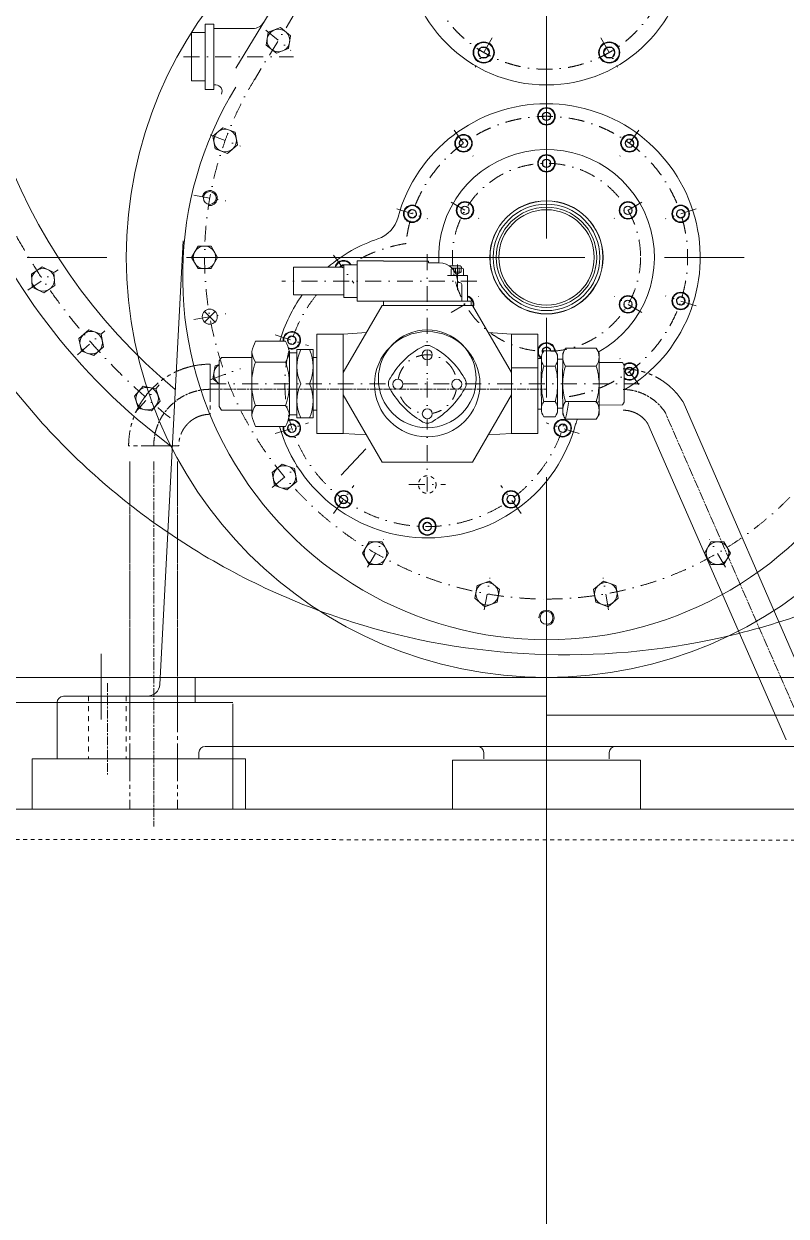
# Model space of a CAD drawing. Header units: millimetres. Extents: x 3 to 671030, y 2 to 511260.
# Drawn here: x 120129 to 135561, y 353151 to 377305 of the extents above; entities that cross this region are included whole.
import ezdxf

# ---------------------------------------------------------------- set-up
doc = ezdxf.new("R2010")
doc.units = ezdxf.units.MM
doc.header["$LTSCALE"] = 25.4
doc.set_wipeout_variables(frame=1)
for name, pattern in [('CENTER', [50.8, 31.75, -6.35, 6.35, -6.35]), ('CHAIN', [0.7087, 0.4724, -0.0591, 0.1181, -0.0591]), ('DASHDOT', [25.4, 12.7, -6.35, 0, -6.35]), ('EB_DASH', [6, 3, -3]), ('EB_DASHDOTDOT', [45, 30, -3, 3, -3, 3, -3]), ('虚线', [2, 1, -1])]:
    doc.linetypes.add(name, pattern=pattern)
for name, color, linetype, lineweight in [('CAXA1', 5, 'CENTER', 5), ('CAXA细实线层', 7, 'Continuous', 5), ('CAXA虚线层', 96, 'EB_DASH', 5), ('EB0', 7, 'Continuous', 5), ('EB0_1', 7, 'Continuous', 5), ('细实线层', 7, 'Continuous', 5)]:
    doc.layers.add(name, color=color, linetype=linetype, lineweight=lineweight)

msp = doc.modelspace()

# ---------------------------------------------------------------- linework, layer by layer
at = {"color": 7, "lineweight": 5}
for p, q in [((127238.01, 381037.54), (124417.56, 376404.58)), ((123800.55, 377298.6), (123978.35, 377298.6)), ((123800.55, 377298.6), (123800.55, 375977.8)), ((123978.35, 377298.6), (123978.35, 377031.9)), ((123521.15, 377127.15), (123521.15, 376149.25)), ((123521.15, 377127.15), (123800.55, 377127.15)), ((123978.34, 376066.76), (123978.34, 377209.76)), ((123978.35, 377209.76), (124765, 377209.76)), ((123978.35, 377209.76), (123978.35, 376066.76)), ((123978.35, 376066.76), (123978.35, 377209.76)), ((125076.66, 377135.52), (125035.37, 376874.81)), ((125323.09, 377230.12), (125076.66, 377135.52)), ((125528.23, 377064), (125323.09, 377230.12)), ((125528.23, 377064), (125486.94, 376803.29)), ((125035.37, 376874.81), (125240.51, 376708.69)), ((125486.94, 376803.29), (125240.51, 376708.69)), ((125486.94, 376803.29), (125486.94, 376803.29)), ((129323.14, 376724.56), (129381.24, 376825.2)), ((129497.45, 376825.2), (129381.24, 376825.2)), ((129555.55, 376724.56), (129497.45, 376825.2)), ((129497.45, 376825.2), (129497.45, 376825.2)), ((131921.24, 376825.2), (131863.14, 376724.56)), ((132037.45, 376825.2), (131921.24, 376825.2)), ((131921.24, 376825.2), (131921.24, 376825.19)), ((132095.55, 376724.56), (132037.45, 376825.2)), ((129323.14, 376724.56), (129381.24, 376623.92)), ((129381.24, 376623.92), (129497.45, 376623.92)), ((129497.45, 376623.92), (129555.55, 376724.56)), ((131921.24, 376623.92), (131863.14, 376724.56)), ((131921.24, 376623.92), (132037.45, 376623.92)), ((132037.45, 376623.92), (132095.55, 376724.56)), ((123521.15, 376149.25), (123800.55, 376149.25)), ((123978.35, 376219.1), (123978.35, 375977.8)), ((123800.55, 375977.8), (123978.35, 375977.8)), ((123991.6, 376066.76), (123978.34, 376066.76)), ((123978.35, 376066.76), (124014.69, 376066.76)), ((130480.75, 375436.75), (130480.75, 375436.75)), ((130709.35, 375518.89), (130633.9, 375475.33)), ((130633.9, 375475.33), (130633.9, 375388.2)), ((130633.9, 375388.2), (130709.35, 375344.64)), ((130784.8, 375475.33), (130709.35, 375518.89)), ((130709.35, 375344.64), (130784.8, 375388.2)), ((130784.8, 375475.33), (130784.8, 375388.2)), ((123957.22, 375031.84), (124159.43, 375201.51)), ((124407.47, 375111.23), (124159.43, 375201.51)), ((124407.47, 375111.23), (124453.31, 374851.28)), ((130709.35, 375344.64), (130709.35, 375344.64)), ((123957.22, 375031.84), (124003.06, 374771.88)), ((128978.54, 374956.51), (128943.11, 374876.92)), ((128943.11, 374876.92), (128994.31, 374806.44)), ((129065.19, 374965.62), (128978.54, 374956.51)), ((129065.19, 374965.62), (129116.39, 374895.14)), ((129080.96, 374815.55), (129116.39, 374895.14)), ((132353.51, 374965.62), (132302.3, 374895.14)), ((132302.3, 374895.14), (132337.73, 374815.55)), ((132440.15, 374956.51), (132353.51, 374965.62)), ((132475.59, 374876.92), (132424.38, 374806.44)), ((132475.59, 374876.92), (132440.15, 374956.51)), ((124003.06, 374771.88), (124251.1, 374681.6)), ((124453.31, 374851.28), (124251.1, 374681.6)), ((124453.31, 374851.28), (124453.31, 374851.27)), ((124453.31, 374851.28), (124453.31, 374851.27)), ((128994.31, 374806.44), (129080.96, 374815.55)), ((129080.96, 374815.55), (129080.96, 374815.55)), ((132337.73, 374815.55), (132424.38, 374806.44)), ((132337.73, 374815.55), (132337.74, 374815.55)), ((130709.35, 374566.39), (130633.9, 374522.83)), ((130633.9, 374522.83), (130633.9, 374435.7)), ((130633.9, 374435.7), (130709.35, 374392.14)), ((130784.8, 374522.83), (130709.35, 374566.39)), ((130709.35, 374392.14), (130784.8, 374435.7)), ((130709.35, 374392.14), (130709.35, 374392.14)), ((130784.8, 374522.83), (130784.8, 374435.7)), ((127973.59, 373542.5), (127908.84, 373484.2)), ((127908.84, 373484.2), (127926.96, 373398.98)), ((127973.59, 373542.5), (128056.45, 373515.58)), ((128009.82, 373372.06), (128074.56, 373430.36)), ((128074.56, 373430.36), (128056.45, 373515.58)), ((128074.56, 373430.36), (128074.56, 373430.36)), ((129059.57, 373613.89), (128984.12, 373570.33)), ((128984.12, 373570.33), (128984.12, 373483.2)), ((128984.12, 373483.2), (129059.57, 373439.64)), ((129059.57, 373613.89), (129135.02, 373570.33)), ((129059.57, 373439.64), (129135.02, 373483.2)), ((129135.02, 373483.2), (129135.02, 373570.33)), ((129135.02, 373483.2), (129135.02, 373483.21)), ((132359.12, 373613.89), (132283.67, 373570.33)), ((132283.67, 373570.33), (132283.67, 373483.2)), ((132283.67, 373483.2), (132359.12, 373439.64)), ((132283.67, 373483.2), (132283.68, 373483.2)), ((132434.57, 373570.33), (132359.12, 373613.89)), ((132434.57, 373483.2), (132359.12, 373439.64)), ((132434.57, 373483.2), (132434.57, 373570.33)), ((133362.25, 373515.58), (133344.13, 373430.36)), ((133344.13, 373430.36), (133408.88, 373372.06)), ((133344.13, 373430.36), (133344.13, 373430.36)), ((133445.1, 373542.5), (133362.25, 373515.58)), ((133509.85, 373484.2), (133445.1, 373542.5)), ((133491.73, 373398.98), (133509.85, 373484.2)), ((127926.96, 373398.98), (128009.82, 373372.06)), ((133491.73, 373398.98), (133408.88, 373372.06)), ((123350.9, 372907.56), (122880.13, 363924.79)), ((123523.88, 372574.26), (123655.86, 372802.86)), ((123919.83, 372802.86), (123655.86, 372802.86)), ((123919.83, 372802.86), (124051.81, 372574.26)), ((123523.88, 372574.26), (123655.86, 372345.66)), ((124051.81, 372574.26), (123919.83, 372345.66)), ((124051.81, 372574.26), (124051.81, 372574.26)), ((127407.16, 372500.82), (126873.76, 372500.82)), ((126873.76, 372500.82), (126873.76, 371688.02)), ((127356.36, 372500.82), (127407.16, 372500.82)), ((127407.16, 372500.82), (127407.16, 372494.44)), ((128321.54, 372494.44), (127407.16, 372494.44)), ((128321.54, 372462.52), (128321.54, 372494.44)), ((128537.46, 372462.52), (128321.54, 372462.52)), ((120281.14, 372234.63), (120500.62, 372381.28)), ((120281.14, 372234.63), (120298.4, 371971.23)), ((120500.62, 372381.28), (120737.36, 372264.53)), ((120500.62, 372381.28), (120500.62, 372381.28)), ((120754.62, 372001.13), (120737.36, 372264.53)), ((123655.86, 372345.66), (123919.83, 372345.66)), ((125591.06, 371815.06), (125591.06, 372373.86)), ((125591.06, 372373.86), (126607.06, 372373.86)), ((126550.61, 372406.58), (126536.04, 372373.86)), ((126607.06, 372412.52), (126550.61, 372406.58)), ((126550.61, 372406.58), (126550.61, 372406.58)), ((126607.06, 372424.66), (126873.76, 372424.66)), ((126607.06, 371764.26), (126607.06, 372424.66)), ((129108.96, 372208.72), (128702.56, 372208.72)), ((128737.2, 372403.62), (128944.21, 372403.62)), ((128944.21, 372403.62), (128737.2, 372403.62)), ((128781.56, 372328.66), (128781.56, 372208.72)), ((128781.56, 372208.72), (129029.97, 372208.72)), ((129005.13, 372353.5), (128806.4, 372353.5)), ((128832.44, 372277.3), (128832.44, 372353.5)), ((128832.44, 372277.3), (128905.76, 372234.97)), ((128869.1, 372277.3), (128869.1, 372353.5)), ((128905.76, 371907.43), (128905.76, 372429.7)), ((128979.09, 372277.3), (128905.76, 372234.97)), ((128942.43, 372277.3), (128942.43, 372353.5)), ((128979.09, 372277.3), (128979.09, 372353.5)), ((129029.97, 372208.72), (129029.97, 372328.66)), ((129108.96, 371688.02), (129108.96, 372208.72)), ((120535.15, 371854.48), (120298.4, 371971.23)), ((120535.15, 371854.48), (120754.62, 372001.13)), ((128955.97, 372061.92), (128956.91, 372061.92)), ((128995.01, 372023.82), (128995.01, 371688.02)), ((125591.06, 371815.06), (126607.06, 371815.06)), ((126607.06, 371764.26), (126873.76, 371764.26)), ((133408.88, 371776.47), (133344.13, 371718.17)), ((133491.73, 371749.54), (133408.88, 371776.47)), ((133509.85, 371664.33), (133491.73, 371749.54)), ((126594.36, 370241.56), (127379.62, 371601.66)), ((127356.36, 371688.02), (126873.76, 371688.02)), ((129185.16, 371688.02), (127188.46, 371688.02)), ((127407.16, 371688.02), (127188.46, 371688.02)), ((127379.62, 371601.66), (129212.71, 371601.66)), ((127407.16, 371688.02), (127407.16, 371601.66)), ((129185.16, 371688.02), (129185.16, 371601.66)), ((129212.71, 371601.66), (129997.96, 370241.56)), ((132359.12, 371708.89), (132283.67, 371665.33)), ((132283.67, 371665.33), (132283.67, 371578.2)), ((132283.67, 371665.33), (132283.67, 371665.32)), ((132359.12, 371534.64), (132283.67, 371578.2)), ((132434.57, 371665.33), (132359.12, 371708.89)), ((132359.12, 371534.64), (132434.57, 371578.2)), ((132434.57, 371578.2), (132434.57, 371665.33)), ((133344.13, 371718.17), (133362.25, 371632.95)), ((133344.13, 371718.17), (133344.13, 371718.17)), ((133445.1, 371606.03), (133362.25, 371632.95)), ((133445.1, 371606.03), (133509.85, 371664.33)), ((121243.53, 370930.7), (121441.99, 371104.75)), ((121441.99, 371104.75), (121691.94, 371019.9)), ((121441.99, 371104.75), (121441.99, 371104.75)), ((121743.44, 370761.01), (121691.94, 371019.9)), ((126594.36, 371018.74), (126060.96, 371018.74)), ((126060.96, 370014.16), (126060.96, 371018.74)), ((126594.36, 371018.74), (127062.37, 371052.17)), ((126594.36, 371018.74), (126594.36, 369009.59)), ((129997.96, 371018.74), (129529.96, 371052.17)), ((129997.96, 371018.74), (130531.36, 371018.74)), ((129997.96, 371018.74), (129997.96, 369009.59)), ((130531.36, 371018.74), (130531.36, 369009.59)), ((121243.53, 370930.7), (121295.02, 370671.81)), ((121544.98, 370586.96), (121743.44, 370761.01)), ((124818.9, 370877.67), (125428.5, 370877.67)), ((125536.43, 370979.87), (125471.69, 370921.57)), ((125471.69, 370921.57), (125489.8, 370836.35)), ((125471.69, 370921.57), (125471.69, 370921.57)), ((125572.66, 370809.43), (125489.8, 370836.35)), ((125619.29, 370952.95), (125536.43, 370979.87)), ((125572.66, 370809.43), (125637.4, 370867.73)), ((125637.4, 370867.73), (125619.29, 370952.95)), ((121544.98, 370586.96), (121295.02, 370671.81)), ((124133.1, 370547.47), (124082.3, 370476.5)), ((124133.1, 370547.65), (124742.7, 370547.65)), ((124742.7, 370014.25), (124742.7, 370665.12)), ((125504.7, 370014.25), (125504.7, 370665.12)), ((125504.7, 370640.63), (125657.1, 370640.63)), ((125987.3, 370707.16), (125657.1, 370707.16)), ((125657.1, 370014.25), (125657.1, 370707.16)), ((125987.3, 370014.25), (125987.3, 370707.16)), ((126060.96, 370547.65), (125987.3, 370547.65)), ((130605.48, 370526.7), (130531.36, 370526.7)), ((130605.02, 370014.16), (130605.49, 370527.88)), ((130605.02, 370014.16), (130605.49, 370527.88)), ((130709.35, 370756.39), (130633.9, 370712.83)), ((130633.9, 370648.24), (130633.9, 370712.83)), ((130887.43, 370681.93), (130654.02, 370682.14)), ((130887.43, 370681.93), (130654.02, 370682.14)), ((130709.35, 370756.39), (130709.34, 370756.38)), ((130784.8, 370712.83), (130709.35, 370756.39)), ((130784.8, 370682.02), (130784.8, 370712.83)), ((130935.75, 370598.06), (130887.43, 370681.93)), ((130935.75, 370598.06), (130887.43, 370681.93)), ((130935.75, 370598.06), (130935.22, 370013.86)), ((130935.75, 370598.06), (130935.22, 370013.86)), ((131037.38, 370636.29), (131036.82, 370013.77)), ((131037.38, 370636.29), (131036.82, 370013.77)), ((131037.38, 370636.29), (131093.07, 370732.54)), ((131037.38, 370636.29), (131093.07, 370732.54)), ((131718.47, 370731.98), (131093.07, 370732.54)), ((131718.47, 370731.98), (131093.07, 370732.54)), ((131773.98, 370635.63), (131718.47, 370731.98)), ((131773.98, 370635.63), (131718.47, 370731.98)), ((131773.42, 370013.11), (131773.98, 370635.63)), ((131773.42, 370013.11), (131773.98, 370635.63)), ((123957.22, 370116.69), (124003.06, 370376.64)), ((124082.3, 370405.49), (124003.06, 370376.64)), ((124082.3, 370014.16), (124082.3, 370476.5)), ((125428.5, 370452.4), (124818.9, 370452.4)), ((130531.36, 370334.2), (129997.96, 370334.2)), ((129998.05, 369591.8), (129998.05, 370436.35)), ((130887.15, 370373.32), (130653.74, 370373.53)), ((130887.15, 370373.32), (130653.74, 370373.53)), ((131037.27, 370509.07), (130935.67, 370509.16)), ((131037.27, 370509.07), (130935.67, 370509.16)), ((131718.15, 370372.57), (131092.75, 370373.13)), ((131718.15, 370372.57), (131092.75, 370373.13)), ((132249.04, 370444.49), (131773.81, 370444.91)), ((132283.28, 370385.05), (132249.04, 370444.49)), ((132282.94, 370014.16), (132282.94, 370385.64)), ((132337.73, 370332.98), (132302.3, 370253.39)), ((132424.38, 370342.09), (132337.73, 370332.98)), ((132337.73, 370332.98), (132337.73, 370332.98)), ((132475.59, 370271.6), (132424.38, 370342.09)), ((123957.22, 370116.69), (124082.3, 370011.73)), ((132353.51, 370182.91), (132302.3, 370253.39)), ((132353.51, 370182.91), (132440.15, 370192.01)), ((132440.15, 370192.01), (132475.59, 370271.6)), ((122367.88, 369763.55), (122541.92, 369962.01)), ((122541.92, 369962.01), (122800.81, 369910.52)), ((122541.92, 369962.01), (122541.92, 369962.01)), ((122885.66, 369660.56), (122800.81, 369910.52)), ((124082.3, 370014.16), (124082.3, 369551.82)), ((124742.7, 370014.07), (124742.7, 369363.2)), ((125504.7, 370014.07), (125504.7, 369363.2)), ((125657.1, 370014.07), (125657.1, 369321.17)), ((125987.3, 370014.07), (125987.3, 369321.17)), ((126060.96, 370014.16), (126060.96, 369009.59)), ((130605.02, 370014.16), (130605.49, 369500.45)), ((130605.02, 370014.16), (130605.49, 369500.45)), ((130935.75, 369430.26), (130935.22, 370014.46)), ((130935.75, 369430.26), (130935.22, 370014.46)), ((131037.38, 369392.03), (131036.82, 370014.55)), ((131037.38, 369392.03), (131036.82, 370014.55)), ((131773.42, 370015.21), (131773.98, 369392.69)), ((131773.42, 370015.21), (131773.98, 369392.69)), ((132282.94, 370014.16), (132282.94, 369642.68)), ((122367.88, 369763.55), (122452.73, 369513.6)), ((122711.62, 369462.1), (122885.66, 369660.56)), ((124133.1, 369480.85), (124082.3, 369551.82)), ((125428.5, 369575.92), (124818.9, 369575.92)), ((127379.62, 368426.66), (126594.36, 369786.77)), ((129997.96, 369786.77), (129212.71, 368426.66)), ((130887.15, 369655), (130653.74, 369654.79)), ((130887.15, 369655), (130653.74, 369654.79)), ((131718.15, 369655.75), (131092.75, 369655.19)), ((131718.15, 369655.75), (131092.75, 369655.19)), ((132249.04, 369583.84), (131773.81, 369583.41)), ((132283.28, 369643.27), (132249.04, 369583.84)), ((122711.62, 369462.1), (122452.73, 369513.6)), ((124133.1, 369480.67), (124742.7, 369480.67)), ((125504.7, 369387.7), (125657.1, 369387.7)), ((125987.3, 369321.17), (125657.1, 369321.17)), ((126060.96, 369480.67), (125987.3, 369480.67)), ((130605.48, 369501.62), (130531.36, 369501.62)), ((130887.43, 369346.39), (130654.02, 369346.18)), ((130887.43, 369346.39), (130654.02, 369346.18)), ((130935.75, 369430.26), (130887.43, 369346.39)), ((130935.75, 369430.26), (130887.43, 369346.39)), ((131037.27, 369519.25), (130935.67, 369519.16)), ((131037.27, 369519.25), (130935.67, 369519.16)), ((131037.38, 369392.03), (131093.07, 369295.78)), ((131037.38, 369392.03), (131093.07, 369295.78)), ((131773.98, 369392.69), (131718.47, 369296.34)), ((131773.98, 369392.69), (131718.47, 369296.34)), ((124818.9, 369150.65), (125428.5, 369150.65)), ((125489.8, 369171.22), (125471.69, 369086)), ((125471.69, 369086), (125536.43, 369027.7)), ((125471.69, 369086), (125471.69, 369086)), ((125572.66, 369198.14), (125489.8, 369171.22)), ((125637.4, 369139.84), (125572.66, 369198.14)), ((125619.29, 369054.62), (125637.4, 369139.84)), ((131020.03, 369198.14), (130955.29, 369139.84)), ((130955.29, 369139.84), (130973.4, 369054.62)), ((131020.03, 369198.14), (131102.89, 369171.22)), ((131056.26, 369027.7), (131121.01, 369086)), ((131718.47, 369296.34), (131093.07, 369295.78)), ((131718.47, 369296.34), (131093.07, 369295.78)), ((131121.01, 369086), (131102.89, 369171.22)), ((131121.01, 369086), (131121, 369086)), ((125619.29, 369054.62), (125536.43, 369027.7)), ((126594.36, 369009.59), (126060.96, 369009.59)), ((126594.36, 369009.59), (127062.37, 368976.16)), ((129997.96, 369009.59), (129529.96, 368976.16)), ((129997.96, 369009.59), (130531.36, 369009.59)), ((130973.4, 369054.62), (131056.26, 369027.7)), ((125361.33, 368385.16), (125159.12, 368215.49)), ((125361.33, 368385.16), (125609.38, 368294.88)), ((129212.71, 368426.66), (127379.62, 368426.66)), ((125204.96, 367955.54), (125159.12, 368215.49)), ((125609.38, 368294.88), (125655.22, 368034.93)), ((125609.38, 368294.88), (125609.38, 368294.88)), ((125204.96, 367955.54), (125453.01, 367865.26)), ((125453.01, 367865.26), (125655.22, 368034.93)), ((126566.38, 367751.06), (126515.18, 367680.58)), ((126515.18, 367680.58), (126550.61, 367600.99)), ((126653.03, 367741.95), (126566.38, 367751.06)), ((126688.46, 367662.36), (126637.26, 367591.88)), ((126688.46, 367662.36), (126653.03, 367741.95)), ((129939.66, 367741.95), (129904.23, 367662.36)), ((129904.23, 367662.36), (129955.44, 367591.88)), ((130026.31, 367751.06), (129939.66, 367741.95)), ((130026.31, 367751.06), (130077.52, 367680.58)), ((130042.08, 367600.99), (130077.52, 367680.58)), ((126550.61, 367600.99), (126637.26, 367591.88)), ((126550.61, 367600.99), (126550.61, 367600.99)), ((126593.33, 367518.68), (126593.34, 367518.68)), ((129955.44, 367591.88), (130042.08, 367600.99)), ((130042.08, 367600.99), (130042.08, 367600.99)), ((128296.35, 367208.01), (128220.9, 367164.45)), ((128220.9, 367164.45), (128220.9, 367077.32)), ((128371.8, 367164.45), (128296.35, 367208.01)), ((128371.8, 367164.45), (128371.8, 367077.32)), ((128117.27, 367079.01), (128117.28, 367079.01)), ((128220.9, 367077.32), (128296.35, 367033.76)), ((128296.35, 367033.76), (128371.8, 367077.32)), ((128296.35, 367033.76), (128296.35, 367033.76)), ((127116.61, 366808.67), (126984.63, 366580.07)), ((127116.61, 366808.67), (127380.58, 366808.67)), ((127380.58, 366808.67), (127512.56, 366580.07)), ((134038.11, 366808.67), (133906.13, 366580.07)), ((134302.08, 366808.67), (134038.11, 366808.67)), ((134302.08, 366808.67), (134434.06, 366580.07)), ((127116.61, 366351.47), (126984.63, 366580.07)), ((127380.58, 366351.47), (127512.56, 366580.07)), ((134038.11, 366351.47), (133906.13, 366580.07)), ((134302.08, 366351.47), (134434.06, 366580.07)), ((127116.61, 366351.47), (127380.58, 366351.47)), ((134302.08, 366351.47), (134038.11, 366351.47)), ((129305.23, 365927.59), (129259.39, 365667.64)), ((129305.23, 365927.59), (129553.28, 366017.87)), ((129553.28, 366017.87), (129755.49, 365848.2)), ((131865.42, 366017.87), (131663.21, 365848.2)), ((132113.46, 365927.59), (131865.42, 366017.87)), ((132113.46, 365927.59), (132159.3, 365667.64)), ((129709.65, 365588.24), (129755.49, 365848.2)), ((131709.04, 365588.24), (131663.21, 365848.2)), ((129461.6, 365497.96), (129259.39, 365667.64)), ((129461.6, 365497.96), (129709.65, 365588.24)), ((131957.09, 365497.96), (131709.04, 365588.24)), ((131957.09, 365497.96), (132159.3, 365667.64)), ((141631.35, 364065.26), (119787.35, 364065.26)), ((123597.35, 363557.26), (123597.35, 364065.26)), ((119279.35, 363557.2), (124359.35, 363557.2)), ((123597.35, 363557.26), (119787.35, 363557.26)), ((120803.35, 363557.26), (120803.35, 362414.26)), ((120930.35, 363684.26), (130709.35, 363684.26)), ((124359.35, 363531.62), (124359.35, 361398.24)), ((130709.35, 363303.26), (140488.35, 363303.26)), ((123800.55, 362668.26), (130709.35, 362668.26)), ((130709.35, 362668.26), (137618.15, 362668.26)), ((120295.23, 362414.16), (120295.23, 361398.24)), ((120803.35, 362414.16), (123673.55, 362414.16)), ((123673.55, 362414.26), (123673.55, 362541.26)), ((124613.23, 362414.16), (124613.23, 361398.24)), ((128804.34, 362388.52), (128804.35, 361398.24)), ((129439.35, 362414.26), (129439.35, 362541.26)), ((129439.35, 362388.68), (130709.35, 362388.68)), ((131979.35, 362388.68), (130709.35, 362388.68)), ((131979.35, 362414.26), (131979.35, 362541.26)), ((132614.35, 362388.52), (132614.35, 361398.24))]:
    msp.add_line(p, q, dxfattribs=at)
at = {"color": 7, "linetype": 'DASHDOT', "lineweight": 5}
for p, q in [((127617.69, 380806.4), (124797.23, 376173.44)), ((125027.97, 377174.95), (125535.63, 376763.86)), ((129609.82, 377019.83), (129268.87, 376429.29)), ((131808.87, 377019.83), (132149.82, 376429.29)), ((123359.64, 376638.26), (125590.9, 376638.26)), ((128837.39, 375150.79), (129222.11, 374621.27)), ((132581.3, 375150.79), (132196.58, 374621.27)), ((123898.34, 375053.27), (124512.18, 374829.85)), ((123571.34, 373832.89), (124214.65, 373719.45)), ((128776.87, 373689.98), (129342.27, 373363.55)), ((132641.82, 373689.98), (132076.43, 373363.55)), ((127680.45, 373558.41), (128302.95, 373356.15)), ((133738.24, 373558.41), (133115.74, 373356.15)), ((126394.98, 372620.8), (126808.67, 372051.4)), ((120210.9, 371912.75), (120824.57, 372322.79)), ((129296.82, 372094.42), (125351.54, 372094.42)), ((128776.87, 371458.55), (129342.27, 371784.98)), ((132641.82, 371458.55), (132076.43, 371784.98)), ((133738.24, 371590.12), (133115.74, 371792.38)), ((123571.34, 371315.64), (124214.65, 371429.07)), ((121215.9, 370602.42), (121770.8, 371089.04)), ((125219.86, 371003.39), (125889.23, 370785.9)), ((132581.3, 369997.74), (132196.58, 370527.26)), ((123898.34, 370095.26), (124512.18, 370318.68)), ((122383.34, 369434.47), (122869.97, 369989.36)), ((123901.88, 370014.16), (132591.98, 370014.16)), ((125219.86, 369004.17), (125889.23, 369221.66)), ((131372.83, 369004.17), (130703.47, 369221.66)), ((125156.97, 367915.26), (125657.37, 368335.16)), ((126394.98, 367386.77), (126808.67, 367956.17)), ((127924.76, 367971.78), (128667.93, 367971.78)), ((130197.72, 367386.77), (129784.03, 367956.17)), ((127085.29, 366297.21), (127411.9, 366862.93)), ((134333.4, 366297.21), (134006.79, 366862.93)), ((129450.72, 365436.26), (129564.16, 366079.57)), ((131967.97, 365436.26), (131854.54, 366079.57))]:
    msp.add_line(p, q, dxfattribs=at)
at = {"color": 7, "linetype": '虚线', "lineweight": 5, "ltscale": 6}
msp.add_line((123978.35, 376244.5), (123978.35, 376219.1), dxfattribs=at)
at = {"color": 7, "linetype": 'CHAIN', "lineweight": 5, "ltscale": 15}
for p, q in [((123901.95, 369904.66), (130709.46, 369904.66)), ((135939.94, 362953.8), (133118.54, 369422.55)), ((122759.15, 368440.64), (122759.15, 361046.24)), ((121819.23, 363950.37), (121819.23, 362100.58))]:
    msp.add_line(p, q, dxfattribs=at)
at = {"color": 7, "linetype": '虚线', "lineweight": 5, "ltscale": 4}
for p, q in [((121438.35, 363684.26), (121438.35, 362414.26)), ((122200.35, 363684.26), (122200.35, 362414.26))]:
    msp.add_line(p, q, dxfattribs=at)
at = {"color": 7, "linetype": 'Continuous', "lineweight": 5}
for p, q in [((124613.23, 362414.16), (120295.23, 362414.16)), ((121044.88, 362414.16), (122822.88, 362414.16)), ((128804.35, 362388.52), (132614.35, 362388.58)), ((117628.35, 361398.24), (153442.35, 361398.24)), ((133003.28, 361398.24), (134646.21, 361398.24))]:
    msp.add_line(p, q, dxfattribs=at)
at = {"color": 7, "lineweight": 5}
for centre, radius in [((130709.35, 378924.26), 2857.5), ((130709.35, 372574.26), 8509), ((125281.8, 376969.4), 228.6), ((129439.35, 376724.56), 215.9), ((129439.35, 376724.56), 203.2), ((129439.35, 376724.56), 116.2), ((131979.35, 376724.56), 215.9), ((131979.35, 376724.56), 203.2), ((131979.35, 376724.56), 116.2), ((130709.35, 375431.76), 177.8), ((130709.35, 375431.76), 165.1), ((130709.35, 375431.76), 87.12), ((124205.26, 374941.56), 228.6), ((129029.75, 374886.03), 177.8), ((129029.75, 374886.03), 165.1), ((129029.75, 374886.03), 87.12), ((132388.94, 374886.03), 177.8), ((132388.94, 374886.03), 165.1), ((132388.94, 374886.03), 87.12), ((130709.35, 374479.26), 177.8), ((130709.35, 374479.26), 165.1), ((130709.35, 374479.26), 87.12), ((123893, 373776.17), 130.18), ((129059.57, 373526.76), 177.8), ((129059.57, 373526.76), 165.1), ((130709.35, 372574.26), 1146.81), ((130709.35, 372574.26), 1143), ((130709.35, 372574.26), 1143), ((132359.12, 373526.76), 177.8), ((132359.12, 373526.76), 165.1), ((127991.7, 373457.28), 177.8), ((127991.7, 373457.28), 165.1), ((127991.7, 373457.28), 87.12), ((129059.57, 373526.76), 87.12), ((130709.35, 372574.26), 1079.5), ((130709.35, 372574.26), 1016), ((130709.35, 372574.26), 965.2), ((132359.12, 373526.76), 87.12), ((133426.99, 373457.28), 177.8), ((133426.99, 373457.28), 165.1), ((133426.99, 373457.28), 87.12), ((123787.85, 372574.26), 228.6), ((120517.88, 372117.88), 228.6), ((132359.12, 371621.76), 177.8), ((132359.12, 371621.76), 165.1), ((133426.99, 371691.25), 177.8), ((133426.99, 371691.25), 165.1), ((133426.99, 371691.25), 87.12), ((123893, 371372.36), 152.4), ((132359.12, 371621.76), 87.12), ((121493.48, 370845.86), 228.6), ((128296.35, 370003.78), 1066.8), ((125554.55, 370894.65), 87.12), ((132388.94, 370262.5), 87.12), ((122626.77, 369712.06), 228.6), ((125554.55, 369112.92), 87.12), ((131038.15, 369112.92), 177.8), ((131038.15, 369112.92), 165.1), ((131038.15, 369112.92), 87.12), ((125407.17, 368125.21), 228.6), ((126601.82, 367671.47), 177.8), ((126601.82, 367671.47), 165.1), ((126601.82, 367671.47), 87.12), ((129990.87, 367671.47), 177.8), ((129990.87, 367671.47), 165.1), ((129990.87, 367671.47), 87.12), ((128296.35, 367120.88), 177.8), ((128296.35, 367120.88), 165.1), ((128296.35, 367120.88), 87.12), ((127248.6, 366580.07), 228.6), ((134170.1, 366580.07), 228.6), ((129507.44, 365757.92), 228.6), ((131911.25, 365757.92), 228.6), ((130709.35, 365271.76), 130.18)]:
    msp.add_circle(centre, radius, dxfattribs=at)
at = {"color": 7, "linetype": 'DASHDOT', "lineweight": 5}
for centre, radius in [((130709.35, 378924.26), 2540), ((130709.35, 372574.26), 1905)]:
    msp.add_circle(centre, radius, dxfattribs=at)
at = {"color": 7, "linetype": '虚线', "lineweight": 5, "ltscale": 3}
msp.add_circle((128296.35, 367971.78), 177.8, dxfattribs=at)
at = {"color": 7, "lineweight": 5}
for centre, radius, start, end in [((130709.35, 378924.26), 12700, 41.174058, 233.370693), ((130709.35, 378924.26), 11747.5, 45.309128, 230.221603), ((124765, 377463.76), 254, 270, 328.667749), ((130709.35, 372193.26), 7366, 148.667749, 270), ((124014.69, 375939.76), 127, 333.310675, 90), ((130709.35, 372193.26), 7366, 270, 31.332251), ((130709.35, 372574.26), 3111.5, 300.380168, 164.878068), ((130709.35, 372574.26), 3111.5, 300.380168, 164.878068), ((130709.35, 372574.26), 2184.4, 298.63697, 182.932212), ((123893, 373776.17), 152.4, 260.630792, 170), ((127092.58, 373551.63), 635, 288.741867, 344.878068), ((127092.58, 373551.63), 635, 288.741867, 344.878068), ((128296.35, 370003.78), 3111.5, 108.741867, 130.38436), ((128296.35, 370003.78), 3111.5, 108.741867, 130.38436), ((126601.82, 372336.1), 177.8, 29.874215, 167.737945), ((126601.82, 372336.1), 165.1, 32.439772, 166.778249), ((128537.46, 372094.42), 368.1, 2.503379, 90), ((126601.82, 372336.1), 87.12, 86.552751, 154.314231), ((128806.4, 372328.66), 24.84, 90, 180), ((128850.77, 372313.96), 40.99, 243.434949, 296.565051), ((128905.76, 372416.58), 144.02, 255.252867, 284.747133), ((128960.76, 372313.96), 40.99, 243.434949, 296.565051), ((128944.21, 372352.82), 50.8, 0, 90), ((129005.13, 372328.66), 24.84, 0, 90), ((128955.97, 372112.72), 50.8, 182.503456, 269.999969), ((128956.91, 372023.82), 38.1, 0, 90), ((128296.35, 370003.78), 3111.5, 144.399972, 163.688601), ((128296.35, 370003.78), 3111.5, 144.399972, 163.688601), ((129059.57, 371621.76), 177.8, 343.58079, 73.86999), ((129059.57, 371621.76), 165.1, 347.936749, 72.591134), ((125554.55, 370894.65), 177.8, 247.111962, 185.478988), ((125554.55, 370894.65), 165.1, 243.14607, 185.901892), ((126044.76, 370318.26), 1347.46, 155.470754, 165.083088), ((124202.65, 370318.26), 1347.46, 14.916912, 24.529246), ((130709.35, 370669.26), 177.8, 2.674774, 234.262567), ((130709.35, 370669.26), 165.1, 2.483595, 231.158001), ((125295.51, 370754.88), 564.49, 191.677633, 212.401693), ((124951.9, 370754.88), 564.49, 327.598307, 348.322367), ((126482.8, 370360.7), 825.7, 155.191398, 204.808602), ((125161.61, 370360.7), 825.7, 335.191398, 24.808602), ((130875.69, 370527.63), 270.2, 145.123382, 214.773748), ((130875.69, 370527.63), 270.2, 145.123382, 214.773748), ((130709.35, 370669.26), 87.12, 8.412669, 201.895336), ((130665.48, 370527.82), 270.2, 325.123382, 34.773748), ((130665.48, 370527.82), 270.2, 325.123382, 34.773748), ((131355.52, 370552.6), 318.21, 145.564318, 214.332813), ((131355.52, 370552.6), 318.21, 145.564318, 214.332813), ((131455.7, 370552.51), 318.21, 325.564318, 34.332813), ((131455.7, 370552.51), 318.21, 325.564318, 34.332813), ((124205.26, 370206.97), 228.6, 122.539598, 237.505337), ((126040.49, 370014.25), 1297.78, 160.268386, 180), ((124206.92, 370014.25), 1297.78, 0, 19.731614), ((131963.86, 370012.94), 1358.83, 164.611392, 179.948565), ((131963.86, 370012.94), 1358.83, 164.611392, 179.948565), ((129576.39, 370015.08), 1358.83, 359.948565, 15.285739), ((129576.39, 370015.08), 1358.83, 359.948565, 15.285739), ((132226.26, 370012.71), 1189.43, 162.360611, 179.948565), ((132226.26, 370012.71), 1189.43, 162.360611, 179.948565), ((130583.99, 370014.18), 1189.43, 359.948565, 17.536519), ((130583.99, 370014.18), 1189.43, 359.948565, 17.536519), ((132388.94, 370262.5), 177.8, 233.403003, 129.784184), ((132388.94, 370262.5), 165.1, 230.055669, 130.549199), ((127699.54, 370014.16), 190.56, 141.872907, 215.436791), ((128893.14, 370014.16), 190.58, 324.565969, 38.124334), ((128893.16, 370014.16), 190.56, 358.34045, 22.162273), ((126040.49, 370014.07), 1297.78, 180, 199.731614), ((124206.92, 370014.07), 1297.78, 340.268386, 0), ((126482.8, 369667.62), 825.7, 155.191398, 204.808602), ((125161.61, 369667.62), 825.7, 335.191398, 24.808602), ((129084.59, 370780.21), 1772.25, 209.642699, 239.259625), ((127508.11, 370780.21), 1772.25, 300.740375, 330.357301), ((131963.86, 370015.38), 1358.83, 180.051435, 195.388608), ((131963.86, 370015.38), 1358.83, 180.051435, 195.388608), ((129576.39, 370013.24), 1358.83, 344.714261, 0.051435), ((129576.39, 370013.24), 1358.83, 344.714261, 0.051435), ((132226.26, 370015.62), 1189.43, 180.051435, 197.639389), ((132226.26, 370015.62), 1189.43, 180.051435, 197.639389), ((130583.99, 370014.14), 1189.43, 342.463481, 0.051435), ((130583.99, 370014.14), 1189.43, 342.463481, 0.051435), ((125295.51, 369273.44), 564.49, 147.598307, 168.322367), ((124951.9, 369273.44), 564.49, 11.677633, 32.401693), ((130875.69, 369500.69), 270.2, 145.226252, 214.876618), ((130875.69, 369500.69), 270.2, 145.226252, 214.876618), ((130665.48, 369500.5), 270.2, 325.226252, 34.876618), ((130665.48, 369500.5), 270.2, 325.226252, 34.876618), ((131355.52, 369475.72), 318.21, 145.667187, 214.435682), ((131355.52, 369475.72), 318.21, 145.667187, 214.435682), ((130709.35, 372574.26), 3111.5, 288.741867, 290.004093), ((131455.7, 369475.81), 318.21, 325.667187, 34.435682), ((131455.7, 369475.81), 318.21, 325.667187, 34.435682), ((126044.76, 369710.06), 1347.46, 194.916912, 204.529246), ((124202.65, 369710.06), 1347.46, 335.470754, 345.083088), ((128296.35, 370003.78), 3111.5, 195.91361, 344.878068), ((128296.35, 370003.78), 3111.5, 195.91361, 344.878068), ((125554.55, 369112.92), 177.8, 167.748355, 115.757341), ((125554.55, 369112.92), 165.1, 166.789503, 120.36794), ((128296.35, 369406.88), 190.56, 231.876181, 308.123819), ((131913.12, 369026.42), 635, 154.878802, 164.878068), ((131913.12, 369026.42), 635, 154.878802, 164.878068), ((122626.48, 363938.08), 254, 270, 357), ((120930.35, 363557.26), 127, 90, 180), ((123800.55, 362541.26), 127, 90, 180), ((129312.35, 362541.26), 127, 0, 90), ((132106.35, 362541.26), 127, 90, 180)]:
    msp.add_arc(centre, radius, start, end, dxfattribs=at)
at = {"color": 7, "linetype": 'DASHDOT', "lineweight": 5}
for centre, radius, start, end in [((130709.35, 378924.26), 12255.5, 43.017887, 231.977074), ((130709.35, 372574.26), 6921.5, 147.975947, 270), ((130709.35, 372574.26), 6921.5, 270, 32.024053), ((130709.35, 372574.26), 2857.5, 279.244434, 174.375502), ((128296.35, 370003.78), 2882.9, 98.592912, 122.887677), ((128296.35, 370003.78), 2882.9, 141.076447, 355.027023)]:
    msp.add_arc(centre, radius, start, end, dxfattribs=at)
at = {"color": 7, "linetype": 'CHAIN', "lineweight": 5, "ltscale": 15}
for centre, radius, start, end in [((123902.03, 368758.41), 1143, 90, 180.000001), ((132258.85, 368881.09), 1016, 32.203489, 90.000003)]:
    msp.add_arc(centre, radius, start, end, dxfattribs=at)
at = {"color": 7, "lineweight": 5}
msp.add_point((128296.16, 370113.22), dxfattribs=at)
at = {"layer": 'CAXA1', "linetype": 'CENTER', "lineweight": 5, "ltscale": 10}
for p, q in [((130709.35, 406830.61), (130709.35, 362564.34)), ((144389.82, 372574.26), (117028.88, 372574.26)), ((121692.35, 364541.72), (121692.35, 363210.3))]:
    msp.add_line(p, q, dxfattribs=at)
at = {"layer": 'CAXA1', "linetype": 'CENTER', "lineweight": 5, "ltscale": 15}
msp.add_line((130709.35, 362564.34), (130709.35, 345189.6), dxfattribs=at)
at = {"layer": 'CAXA细实线层', "color": 7, "linetype": 'EB_DASHDOTDOT', "lineweight": 5}
for p, q in [((123901.95, 370410.19), (123901.95, 369395.44)), ((123265.01, 368758.41), (122250.25, 368758.41)), ((122276.43, 368351.83), (122276.43, 362965.19)), ((122276.55, 368440.64), (122276.55, 361398.24)), ((123241.63, 368351.83), (123241.63, 362965.19)), ((123241.75, 368440.64), (123241.75, 361398.24))]:
    msp.add_line(p, q, dxfattribs=at)
at = {"layer": 'CAXA细实线层', "color": 7, "lineweight": 5}
for p, q in [((136317.48, 363104.23), (133473.17, 369645.9)), ((135561.02, 362802.49), (132763.92, 369199.2))]:
    msp.add_line(p, q, dxfattribs=at)
at = {"layer": 'CAXA细实线层', "color": 7, "linetype": 'EB_DASHDOTDOT', "lineweight": 5}
for centre, radius, start, end in [((123902.03, 368758.41), 1651.78, 90, 180), ((132258.85, 368881.09), 1435.1, 32.203484, 90.000002), ((123902.03, 368758.41), 637.03, 90, 180), ((132258.85, 368881.09), 596.9, 32.20348, 90.000004)]:
    msp.add_arc(centre, radius, start, end, dxfattribs=at)
at = {"layer": 'CAXA虚线层', "color": 7, "linetype": 'EB_DASH', "lineweight": 5}
msp.add_line((143663.35, 360763.24), (118173.63, 360785.49), dxfattribs=at)
at = {"layer": 'EB0', "color": 7, "lineweight": 5}
for p, q in [((123785.24, 371480.12), (124000.76, 371264.6)), ((124000.76, 371480.12), (123785.24, 371264.6))]:
    msp.add_line(p, q, dxfattribs=at)
at = {"layer": 'EB0_1', "color": 7, "linetype": 'Continuous', "lineweight": 5}
msp.add_open_spline([(137618.86, 389905.19), (137482.36, 389997.28), (136362.16, 390720.14), (134084.78, 391688.65), (130672.5, 392300.77), (127226.04, 391898.09), (123932.96, 390655.38), (121056.75, 388569.9), (118800.42, 385794.75), (117331.24, 382504.86), (116758.89, 378954.21), (117144.94, 375322.92), (118428.4, 371869.87), (120619.33, 368857.07), (123517.22, 366503.92), (126949.56, 364958.13), (130713.89, 364363.2), (134508.69, 364761.69), (138095.61, 366140), (141224.12, 368415.31), (143662.64, 371427.01), (145253.85, 375008.61), (145676.45, 377602.02), (145726.42, 378924.26)], degree=3, knots=[0, 0, 0, 0, 419.10359707, 3392.99379749, 6215.37450072, 9149.02342903, 12103.33671848, 15079.87229539, 18078.64241157, 21099.66924128, 24142.91888491, 27118.47696268, 30293.75321909, 33403.69575067, 36481.23010109, 39689.58186516, 42866.24052022, 46065.15684254, 49286.2972383, 52529.67301088, 55795.30676871, 59028.98747378, 62395.02750358, 62395.02750358, 62395.02750358, 62395.02750358], dxfattribs=at)
at = {"layer": '细实线层', "color": 7, "lineweight": 5}
msp.add_line((127051.34, 368693.55), (126550.69, 368162.42), dxfattribs=at)
msp.add_arc((130709.35, 365271.76), 152.4, 270, 179.369208, dxfattribs=at)

# ---------------------------------------------------------------- next in the draw order: wipeouts: each hides what was drawn before it
at = {"color": 7, "lineweight": 5}
msp.add_wipeout([(128296.26, 370499.08), (128354.91, 370499.08), (128354.91, 370499.08), (128384.24, 370549.88), (128384.24, 370549.88), (128413.57, 370600.68), (128413.57, 370600.68), (128384.24, 370651.48), (128384.24, 370651.48), (128354.91, 370702.28), (128354.91, 370702.28), (128296.26, 370702.28), (128296.26, 370702.28), (128237.6, 370702.28), (128237.6, 370702.28), (128208.27, 370651.48), (128208.27, 370651.48), (128178.94, 370600.68), (128178.94, 370600.68), (128208.27, 370549.88), (128208.27, 370549.88), (128237.6, 370499.08), (128237.6, 370499.08)], dxfattribs=at)

# ---------------------------------------------------------------- next in the draw order: linework, layer by layer
at = {"color": 7, "linetype": 'DASHDOT', "lineweight": 5}
msp.add_line((128296.16, 372638.18), (128296.16, 367834.1), dxfattribs=at)
at = {"color": 7, "lineweight": 5}
for centre, radius in [((128296.16, 370113.22), 990.6), ((128296.26, 370600.68), 101.6)]:
    msp.add_circle(centre, radius, dxfattribs=at)
at = {"color": 7, "linetype": 'DASHDOT', "lineweight": 5}
msp.add_circle((128296.35, 370003.78), 596.9, dxfattribs=at)
at = {"color": 7, "lineweight": 5}
for centre, radius, start, end in [((128935.62, 369359.64), 1586.58, 117.219952, 150.876556), ((128296.35, 370600.68), 190.56, 62.467058, 117.532942), ((127657.07, 369359.64), 1586.58, 29.123444, 62.780048)]:
    msp.add_arc(centre, radius, start, end, dxfattribs=at)

# ---------------------------------------------------------------- next in the draw order: wipeouts: each hides what was drawn before it
for points in [[(127801.05, 370003.69), (127801.05, 370062.35), (127801.05, 370062.35), (127750.25, 370091.68), (127750.25, 370091.68), (127699.45, 370121.01), (127699.45, 370121.01), (127648.65, 370091.68), (127648.65, 370091.68), (127597.85, 370062.35), (127597.85, 370062.35), (127597.85, 370003.69), (127597.85, 370003.69), (127597.85, 369945.04), (127597.85, 369945.04), (127648.65, 369915.71), (127648.65, 369915.71), (127699.45, 369886.38), (127699.45, 369886.38), (127750.25, 369915.71), (127750.25, 369915.71), (127801.05, 369945.04), (127801.05, 369945.04)], [(128791.65, 370003.87), (128791.65, 369945.22), (128791.65, 369945.22), (128842.45, 369915.89), (128842.45, 369915.89), (128893.25, 369886.56), (128893.25, 369886.56), (128944.05, 369915.89), (128944.05, 369915.89), (128994.85, 369945.22), (128994.85, 369945.22), (128994.85, 370003.87), (128994.85, 370003.87), (128994.85, 370062.53), (128994.85, 370062.53), (128944.05, 370091.86), (128944.05, 370091.86), (128893.25, 370121.19), (128893.25, 370121.19), (128842.45, 370091.86), (128842.45, 370091.86), (128791.65, 370062.53), (128791.65, 370062.53)], [(128296.44, 369508.48), (128237.78, 369508.48), (128237.78, 369508.48), (128208.45, 369457.68), (128208.45, 369457.68), (128179.12, 369406.88), (128179.12, 369406.88), (128208.45, 369356.08), (128208.45, 369356.08), (128237.78, 369305.28), (128237.78, 369305.28), (128296.44, 369305.28), (128296.44, 369305.28), (128355.1, 369305.28), (128355.1, 369305.28), (128384.42, 369356.08), (128384.42, 369356.08), (128413.75, 369406.88), (128413.75, 369406.88), (128384.42, 369457.68), (128384.42, 369457.68), (128355.1, 369508.48), (128355.1, 369508.48)]]:
    msp.add_wipeout(points, dxfattribs=at)

# ---------------------------------------------------------------- next in the draw order: linework, layer by layer
for centre in [(127699.45, 370003.69), (128893.25, 370003.87), (128296.44, 369406.88)]:
    msp.add_circle(centre, 101.6, dxfattribs=at)

doc.saveas('drawing.dxf')
